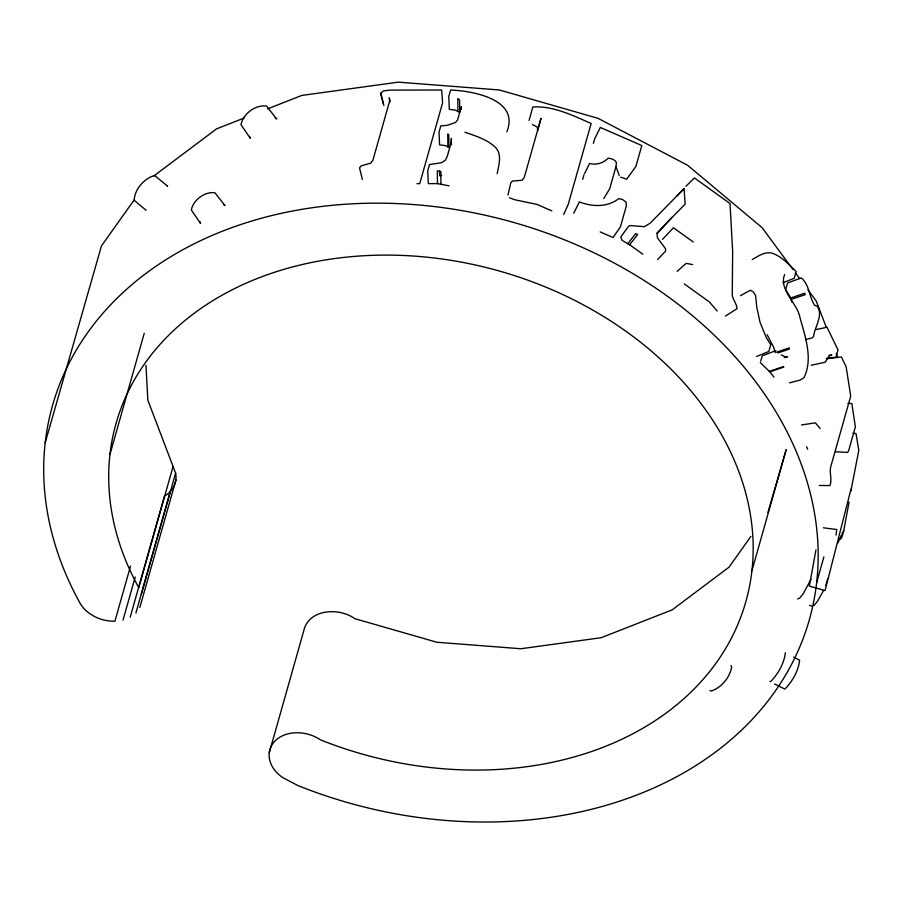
<?xml version="1.0" encoding="UTF-8"?>
<svg xmlns="http://www.w3.org/2000/svg" width="904" height="904" viewBox="0 0 904 904"><rect width="100%" height="100%" fill="white"/><g stroke="black" fill="none" stroke-linecap="round" stroke-linejoin="round"><path stroke-width="1.36" d="M451.356 144.719L451.378 138.346L451.006 143.148L447.209 156.584L445.163 160.415L441.638 162.652L429.502 164.607L427.739 170.822L428.293 183.625L437.468 183.614L449.039 185.817M461.311 109.237L461.322 106.683L457.503 120.187L455.446 122.515L447.288 125.317L440.79 125.905L439.039 132.052L439.581 144.855L445.378 145.612L448.859 147.375L448.746 134.606L447.751 133.961L447.909 146.73M836.019 535.111L836.765 529.529L823.352 527.789M827.691 578.707L825.725 585.611M506.861 131.792C519.879 99.27 472.826 90.908 450.61 90.027L448.768 96.536L449.311 109.339L455.774 110.22L459.695 112.65L459.627 99.892L457.774 98.547L457.932 111.316M497.2 173.647C498.816 164.596 502.714 153.386 494.33 146.335C486.013 139.024 475.21 135.815 464.972 132.244M815.95 549.869L809.34 586.12L825.081 590.572L851.003 489.12M841.07 536.174L840.358 539.066L841.873 537.304L843.748 530.682L849.059 502.127M507.958 195.083L510.783 182.845L512.466 181.06L522.049 180.269L524.23 177.523L540.999 118.277L537.711 130.391L537.292 127.102L532.411 124.526M529.077 120.435L532.818 107.011C553.09 105.598 572.921 115.542 591.137 123.486L568.266 204.281L563.633 214.485M45.2 442.745L101.463 245.911L134.504 199.445M109.949 454.475L144.244 333.271M130.549 565.994L114.932 621.206A33.007 25.323 15.8 0 1 79.846 602.821A393.285 301.71 15.8 0 1 364.007 203.343A393.285 301.71 15.8 0 1 816.674 582.447L823.906 556.864M123.023 620.099L135.216 577.001M130.176 617.285L164.471 496.093C172.574 491.663 177.579 482.374 175.613 473.176L147.849 400.178L145.973 365.329M173.071 466.487L138.775 587.679A327.259 251.063 15.8 0 1 375.25 255.256A327.259 251.063 15.8 0 1 751.925 570.729L786.22 449.525L767.937 512.466M135.916 612.98L170.212 491.787M141.318 594.369L175.613 473.176M139.837 607.465L175.975 479.922M269.256 752.727L303.552 631.523C308.049 608.923 338.819 607.092 354.763 618.652L436.881 642.247L520.919 648.744L601.171 637.704L672.147 609.872L729.031 567.158L750.919 536.4M582.662 179.376L583.961 174.8M593.397 143.408L594.708 138.787L600.312 127.453L641.817 145.544L635.885 166.494L626.653 179.207L620.652 177.127M760.693 361.25L762.219 355.848L775.881 350.605M850.867 491.109L858.8 450.328L856.031 433.626L852.89 433.129M811.012 579.238L803.283 593.623L799.724 598.109L797.701 598.956M837.951 542.908L841.364 535.484M584.583 173.534L589.544 163.454C596.493 165.285 603.239 163.183 608.177 158.155L612.234 158.957L614.901 160.539L616.347 162.415L616.076 166.223L609.691 188.778L603.77 198.586M573.746 213.231L579.362 201.908C592.312 206.948 607.431 207.4 618.811 198.643L622.404 199.445L626.133 202.18L626.302 206.078L620.393 226.972L613.048 237.503L600.199 231.91M823.634 590.402L817.566 601.115L814.007 605.59M841.929 534.14L843.748 530.682M784.649 274.522C778.841 288.376 794.865 301.642 798.921 313.733L799.351 315.134C804.447 334.887 813.656 357.803 804.018 377.589L800.108 380.109L789.486 382.833M383.352 103.485L380.64 93.214L383.432 90.931L389.771 90.106L441.683 90.016L442.598 102.853L419.727 183.648L416.97 183.659M627.67 243.865L635.602 233.65L637.636 234.543L629.625 244.713L622.144 240.43L620.732 236.995L628.359 226.61L629.93 225.537L644.36 226.667L650.27 223.118L684.079 188.62L685.13 204.101L656.892 233.096M662.485 239.345L673.435 227.763L693.244 241.956M671.921 217.344L657.061 233.718L657.468 237.842L665.468 248.679L665.694 250.984L657.581 259.55M676.7 196.168L684.079 188.62M685.91 186.28L694.441 177.952L730.025 203.536L732.647 251.301L732.285 292.489C731.268 298.569 736.884 302.953 737.02 308.705L725.426 316.038M677.209 271.324L686.226 263.346L692.667 264.623M153.816 175.975L216.564 128.854L244.125 118.051M740.5 295.631L750.41 290.207L753.461 292.094L755.586 295.506L756.75 307.089L760.061 322.423L766.298 337.61L770.762 344.707L768.852 351.453L756.614 356.447M752.264 259.493C759.145 255.561 766.999 249.979 775.056 254.374C783.44 258.216 789.565 265.267 796.119 271.494L794.198 278.296L783.067 282.658M267.753 108.796L301.868 95.417L398.302 82.151L499.302 89.959L597.973 118.311L687.605 165.274L762.083 227.638L792.955 269.494M769.259 371.431L783.237 366.628L783.836 367.069L769.846 371.849L760.309 362.594M805.441 339.621L812.086 337.926L813.577 336.537C814.549 326.898 823.657 315.575 817.272 306.219L814.832 305.484C808.899 297.111 809.713 285.054 801.339 277.923L787.553 282.986L785.712 289.495L790.74 297.981L804.729 293.212L805.204 294.647L791.181 299.382L791.723 302.049M776.547 352.21L789.26 347.87L789.429 349.046L777.971 352.922M784.231 357.555L787.633 356.628L785.09 357.487M816.165 329.531L827.036 327.271L838.019 349.961L835.997 357.125L826.233 358.504M811.216 365.272L825.239 362.188L829.047 356.199L831.804 354.91L829.024 355.351M441.717 175.41L439.706 175.726L439.638 170.619M801.498 424.925L815.419 422.857L820.154 428.53M827.228 358.673L841.398 356.956L846.167 366.888L850.72 396.133L831.036 465.684C828.866 472.193 832.426 479.256 829.962 485.572L819.306 485.471M847.862 403.5L851.85 403.512L855.365 426.903L848.517 451.119L847.511 452.429L835.454 451.729M769.858 681.537L770.637 681.605C778.028 673.989 784.276 663.344 785.316 652.756M709.945 690.52L711.335 690.995C721.437 687.616 730.003 677.311 731.686 666.813L731.008 665.48M509.381 197.795L515.031 199.818L536.897 204.383L551.836 210.881M781.327 354.933L785.271 356.888M809.6 605.194L811.984 606.437M793.644 657.129L799.599 660.248C798.56 670.836 792.311 681.48 784.921 689.085L774.626 684.034M166.517 185.433L167.647 186.224L154.64 175.5C144.335 178.144 134.368 189.603 134.233 200.338L146.098 210.282M629.625 244.713L642.857 254.205M684.249 283.89L709.154 301.755L717.2 310.987M275.144 117.757L276.714 119L266.499 106.028C255.504 104.536 242.995 113.825 240.995 124.707L250.306 138.323L249.64 136.425M223.537 204.462L224.983 205.615L214.892 192.744C204.733 191.365 193.173 199.942 191.332 209.988L200.586 223.469L199.976 221.706M769.846 371.849L773.96 377.126M795.463 272.895L799.633 278.545M807.984 289.856L816.323 301.179L826.267 327.304M767.089 334.695L773.609 347.125L775.282 352.65M806.537 446.745L807.701 449.152M619.24 175.489L615.895 166.573M836.2 353.419L837.692 357.34M790.74 297.981L791.181 299.382M380.64 93.214L383.85 105.497M362.38 179.433L359.521 167.862L361.193 165.839L370.753 163.138L372.934 160.121L389.692 100.864L389.228 97.847L390.121 101.711M437.468 183.614L437.321 170.845L440.858 171.568L440.869 184.314M751.925 570.729A327.259 251.063 15.8 0 1 320.468 739.845A33.03 25.346 15.8 0 0 275.121 740.884A33.03 25.346 15.8 0 0 282.805 777.632L298.184 785.689A393.285 301.71 15.8 0 0 816.674 582.447"/></g></svg>
